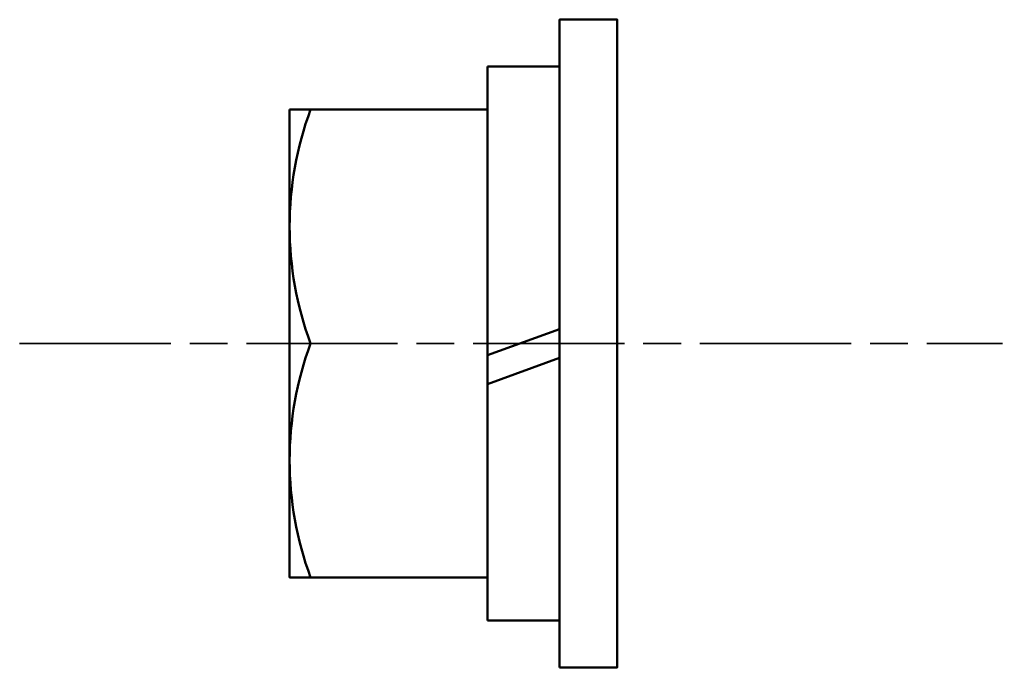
# Model space of a CAD drawing. Header units: millimetres. Extents: x -16.6 to 10.7, y -9 to 9.
import ezdxf

# ---------------------------------------------------------------- set-up
doc = ezdxf.new("R2010")
doc.units = ezdxf.units.MM
doc.header["$LTSCALE"] = 0.5
doc.linetypes.add('AM_ISO08W050', pattern=[18, 12, -1.5, 3, -1.5])
doc.layers.add('AM_1', color=14, linetype='Continuous', lineweight=50)
doc.layers.add('AM_7', color=2, linetype='Amzigzag', lineweight=35)
doc.linetypes.add('Amzigzag', pattern='A,0.0001,[135,ltypeshp.shx,S=0.04,R=0,X=0,Y=0],-11', length=11.0001)

msp = doc.modelspace()

# ---------------------------------------------------------------- linework, layer by layer
at = {"layer": 'AM_1', "color": 2, "ltscale": 0.7}
for p, q in [((-3.6, 7.7), (-3.6, -0.328)), ((-1.6, 7.7), (-3.6, 7.7)), ((-1.6, 7.7), (-1.6, 0.4)), ((-1.6, 0.4), (-3.6, -0.328)), ((-1.6, -0.4), (-3.6, -1.128)), ((-1.6, -0.4), (-1.6, -7.7)), ((-3.6, -1.128), (-3.6, -7.7)), ((-3.6, -7.7), (-1.6, -7.7))]:
    msp.add_line(p, q, dxfattribs=at)
for points in [[(-1.6, -9), (-1.6, 9), (0, 9), (0, -9)], [(-9.1, 6.5), (-9.1, -6.5), (-3.6, -6.5), (-3.6, 6.5)]]:
    msp.add_lwpolyline(points, close=True, dxfattribs=at)
for centre in [(0.27, 3.25), (0.27, -3.25)]:
    msp.add_arc(centre, 9.37, 159.7054, 200.2946, dxfattribs=at)
at = {"layer": 'AM_7', "linetype": 'AM_ISO08W050', "ltscale": 0.7}
msp.add_line((-16.6, 0), (10.7, 0), dxfattribs=at)

doc.saveas('drawing.dxf')
